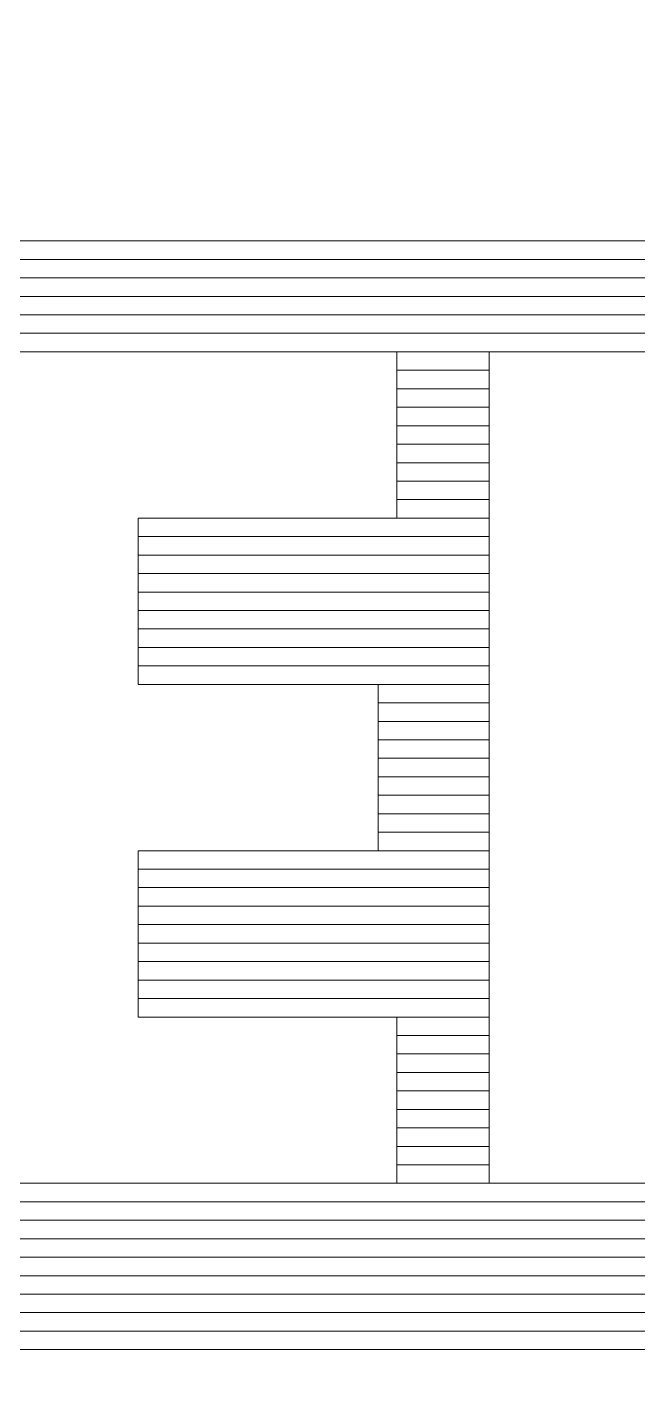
# Model space of a CAD drawing. Header units: millimetres. Extents: x -86 to 67, y -55 to 52.
# Drawn here: x 8.825 to 9.664, y -42.646 to -40.76 of the extents above; entities that cross this region are included whole.
import ezdxf

# ---------------------------------------------------------------- set-up
doc = ezdxf.new("R2010")
doc.units = ezdxf.units.MM
doc.header["$MEASUREMENT"] = 0
doc.layers.add('BG_OUTLINE', color=7, linetype='Continuous')
doc.layers.add('MA_PEN3', color=7, linetype='Continuous')

msp = doc.modelspace()

# ---------------------------------------------------------------- linework, layer by layer
at = {"layer": 'BG_OUTLINE', "color": 3, "lineweight": 9}
msp.add_open_spline([(-60.0926, 34.7331), (-60.0926, 34.7331), (63.7724, 34.7331), (63.7724, 34.7331), (63.7724, 34.7331), (64.585, 34.7336), (65.3646, 34.4113), (65.9396, 33.837), (65.9396, 33.837), (66.5146, 33.2627), (66.8379, 32.4797), (66.8384, 31.667), (66.8384, 31.667), (66.8384, 31.667), (66.8412, -52.28), (66.8412, -52.28), (66.8412, -52.28), (66.8412, -52.28), (66.8384, -52.1933), (66.8384, -52.1933), (66.8384, -52.1933), (66.8389, -53.006), (66.5166, -53.7856), (65.9424, -54.3606), (65.9424, -54.3606), (65.3681, -54.9356), (64.585, -55.2589), (63.7724, -55.2594), (63.7724, -55.2594), (63.7724, -55.2594), (-60.1869, -55.2594), (-60.1869, -55.2594), (-60.1869, -55.2594), (-60.1869, -55.2594), (-60.0853, -55.2518), (-60.0853, -55.2518), (-60.0853, -55.2518), (-60.8979, -55.2523), (-61.6775, -54.9299), (-62.2525, -54.3557), (-62.2525, -54.3557), (-62.8275, -53.7814), (-63.1508, -52.9984), (-63.1513, -52.1857), (-63.1513, -52.1857), (-63.1513, -52.1857), (-63.1587, 31.667), (-63.1587, 31.667), (-63.1587, 31.667), (-63.1592, 32.4797), (-62.8369, 33.2593), (-62.2626, 33.8343), (-62.2626, 33.8343), (-61.6883, 34.4093), (-60.9053, 34.7326), (-60.0926, 34.7331)], degree=3, knots=[0, 0, 0, 0, 0.071429, 0.071429, 0.071429, 0.071429, 0.142857, 0.142857, 0.142857, 0.142857, 0.214286, 0.214286, 0.214286, 0.214286, 0.285714, 0.285714, 0.285714, 0.285714, 0.357143, 0.357143, 0.357143, 0.357143, 0.428571, 0.428571, 0.428571, 0.428571, 0.5, 0.5, 0.5, 0.5, 0.571429, 0.571429, 0.571429, 0.571429, 0.642857, 0.642857, 0.642857, 0.642857, 0.714286, 0.714286, 0.714286, 0.714286, 0.785714, 0.785714, 0.785714, 0.785714, 0.857143, 0.857143, 0.857143, 0.857143, 0.928571, 0.928571, 0.928571, 0.928571, 1, 1, 1, 1], dxfattribs=at)
at = {"layer": 'MA_PEN3', "color": 5, "lineweight": 9}
for points in [[(6.1579, -41.0786), (6.1579, -41.0786), (6.1579, -41.0532), (6.1579, -41.0532), (6.1579, -41.0532), (6.1579, -41.0532), (11.2125, -41.0532), (11.2125, -41.0532), (11.2125, -41.0532), (11.2125, -41.0532), (11.2125, -41.0786), (11.2125, -41.0786), (11.2125, -41.0786), (11.2125, -41.0786), (6.1579, -41.0786), (6.1579, -41.0786)], [(6.1579, -41.104), (6.1579, -41.104), (6.1579, -41.0786), (6.1579, -41.0786), (6.1579, -41.0786), (6.1579, -41.0786), (11.2125, -41.0786), (11.2125, -41.0786), (11.2125, -41.0786), (11.2125, -41.0786), (11.2125, -41.104), (11.2125, -41.104), (11.2125, -41.104), (11.2125, -41.104), (6.1579, -41.104), (6.1579, -41.104)], [(6.1579, -41.1294), (6.1579, -41.1294), (6.1579, -41.104), (6.1579, -41.104), (6.1579, -41.104), (6.1579, -41.104), (11.2125, -41.104), (11.2125, -41.104), (11.2125, -41.104), (11.2125, -41.104), (11.2125, -41.1294), (11.2125, -41.1294), (11.2125, -41.1294), (11.2125, -41.1294), (6.1579, -41.1294), (6.1579, -41.1294)], [(6.1579, -41.1548), (6.1579, -41.1548), (6.1579, -41.1294), (6.1579, -41.1294), (6.1579, -41.1294), (6.1579, -41.1294), (11.2125, -41.1294), (11.2125, -41.1294), (11.2125, -41.1294), (11.2125, -41.1294), (11.2125, -41.1548), (11.2125, -41.1548), (11.2125, -41.1548), (11.2125, -41.1548), (6.1579, -41.1548), (6.1579, -41.1548)], [(6.1579, -41.1802), (6.1579, -41.1802), (6.1579, -41.1548), (6.1579, -41.1548), (6.1579, -41.1548), (6.1579, -41.1548), (11.2125, -41.1548), (11.2125, -41.1548), (11.2125, -41.1548), (11.2125, -41.1548), (11.2125, -41.1802), (11.2125, -41.1802), (11.2125, -41.1802), (11.2125, -41.1802), (6.1579, -41.1802), (6.1579, -41.1802)], [(6.1579, -41.2056), (6.1579, -41.2056), (6.1579, -41.1802), (6.1579, -41.1802), (6.1579, -41.1802), (6.1579, -41.1802), (11.2125, -41.1802), (11.2125, -41.1802), (11.2125, -41.1802), (11.2125, -41.1802), (11.2125, -41.2056), (11.2125, -41.2056), (11.2125, -41.2056), (11.2125, -41.2056), (6.1579, -41.2056), (6.1579, -41.2056)], [(9.3329, -41.231), (9.3329, -41.231), (9.3329, -41.2056), (9.3329, -41.2056), (9.3329, -41.2056), (9.3329, -41.2056), (9.4599, -41.2056), (9.4599, -41.2056), (9.4599, -41.2056), (9.4599, -41.2056), (9.4599, -41.231), (9.4599, -41.231), (9.4599, -41.231), (9.4599, -41.231), (9.3329, -41.231), (9.3329, -41.231)], [(9.3329, -41.2564), (9.3329, -41.2564), (9.3329, -41.231), (9.3329, -41.231), (9.3329, -41.231), (9.3329, -41.231), (9.4599, -41.231), (9.4599, -41.231), (9.4599, -41.231), (9.4599, -41.231), (9.4599, -41.2564), (9.4599, -41.2564), (9.4599, -41.2564), (9.4599, -41.2564), (9.3329, -41.2564), (9.3329, -41.2564)], [(9.3329, -41.2818), (9.3329, -41.2818), (9.3329, -41.2564), (9.3329, -41.2564), (9.3329, -41.2564), (9.3329, -41.2564), (9.4599, -41.2564), (9.4599, -41.2564), (9.4599, -41.2564), (9.4599, -41.2564), (9.4599, -41.2818), (9.4599, -41.2818), (9.4599, -41.2818), (9.4599, -41.2818), (9.3329, -41.2818), (9.3329, -41.2818)], [(9.3329, -41.3072), (9.3329, -41.3072), (9.3329, -41.2818), (9.3329, -41.2818), (9.3329, -41.2818), (9.3329, -41.2818), (9.4599, -41.2818), (9.4599, -41.2818), (9.4599, -41.2818), (9.4599, -41.2818), (9.4599, -41.3072), (9.4599, -41.3072), (9.4599, -41.3072), (9.4599, -41.3072), (9.3329, -41.3072), (9.3329, -41.3072)], [(9.3329, -41.3326), (9.3329, -41.3326), (9.3329, -41.3072), (9.3329, -41.3072), (9.3329, -41.3072), (9.3329, -41.3072), (9.4599, -41.3072), (9.4599, -41.3072), (9.4599, -41.3072), (9.4599, -41.3072), (9.4599, -41.3326), (9.4599, -41.3326), (9.4599, -41.3326), (9.4599, -41.3326), (9.3329, -41.3326), (9.3329, -41.3326)], [(9.3329, -41.358), (9.3329, -41.358), (9.3329, -41.3326), (9.3329, -41.3326), (9.3329, -41.3326), (9.3329, -41.3326), (9.4599, -41.3326), (9.4599, -41.3326), (9.4599, -41.3326), (9.4599, -41.3326), (9.4599, -41.358), (9.4599, -41.358), (9.4599, -41.358), (9.4599, -41.358), (9.3329, -41.358), (9.3329, -41.358)], [(9.3329, -41.3834), (9.3329, -41.3834), (9.3329, -41.358), (9.3329, -41.358), (9.3329, -41.358), (9.3329, -41.358), (9.4599, -41.358), (9.4599, -41.358), (9.4599, -41.358), (9.4599, -41.358), (9.4599, -41.3834), (9.4599, -41.3834), (9.4599, -41.3834), (9.4599, -41.3834), (9.3329, -41.3834), (9.3329, -41.3834)], [(9.3329, -41.4088), (9.3329, -41.4088), (9.3329, -41.3834), (9.3329, -41.3834), (9.3329, -41.3834), (9.3329, -41.3834), (9.4599, -41.3834), (9.4599, -41.3834), (9.4599, -41.3834), (9.4599, -41.3834), (9.4599, -41.4088), (9.4599, -41.4088), (9.4599, -41.4088), (9.4599, -41.4088), (9.3329, -41.4088), (9.3329, -41.4088)], [(9.3329, -41.4342), (9.3329, -41.4342), (9.3329, -41.4088), (9.3329, -41.4088), (9.3329, -41.4088), (9.3329, -41.4088), (9.4599, -41.4088), (9.4599, -41.4088), (9.4599, -41.4088), (9.4599, -41.4088), (9.4599, -41.4342), (9.4599, -41.4342), (9.4599, -41.4342), (9.4599, -41.4342), (9.3329, -41.4342), (9.3329, -41.4342)], [(8.9773, -41.4596), (8.9773, -41.4596), (8.9773, -41.4342), (8.9773, -41.4342), (8.9773, -41.4342), (8.9773, -41.4342), (9.4599, -41.4342), (9.4599, -41.4342), (9.4599, -41.4342), (9.4599, -41.4342), (9.4599, -41.4596), (9.4599, -41.4596), (9.4599, -41.4596), (9.4599, -41.4596), (8.9773, -41.4596), (8.9773, -41.4596)], [(8.9773, -41.485), (8.9773, -41.485), (8.9773, -41.4596), (8.9773, -41.4596), (8.9773, -41.4596), (8.9773, -41.4596), (9.4599, -41.4596), (9.4599, -41.4596), (9.4599, -41.4596), (9.4599, -41.4596), (9.4599, -41.485), (9.4599, -41.485), (9.4599, -41.485), (9.4599, -41.485), (8.9773, -41.485), (8.9773, -41.485)], [(8.9773, -41.5104), (8.9773, -41.5104), (8.9773, -41.485), (8.9773, -41.485), (8.9773, -41.485), (8.9773, -41.485), (9.4599, -41.485), (9.4599, -41.485), (9.4599, -41.485), (9.4599, -41.485), (9.4599, -41.5104), (9.4599, -41.5104), (9.4599, -41.5104), (9.4599, -41.5104), (8.9773, -41.5104), (8.9773, -41.5104)], [(8.9773, -41.5358), (8.9773, -41.5358), (8.9773, -41.5104), (8.9773, -41.5104), (8.9773, -41.5104), (8.9773, -41.5104), (9.4599, -41.5104), (9.4599, -41.5104), (9.4599, -41.5104), (9.4599, -41.5104), (9.4599, -41.5358), (9.4599, -41.5358), (9.4599, -41.5358), (9.4599, -41.5358), (8.9773, -41.5358), (8.9773, -41.5358)], [(8.9773, -41.5612), (8.9773, -41.5612), (8.9773, -41.5358), (8.9773, -41.5358), (8.9773, -41.5358), (8.9773, -41.5358), (9.4599, -41.5358), (9.4599, -41.5358), (9.4599, -41.5358), (9.4599, -41.5358), (9.4599, -41.5612), (9.4599, -41.5612), (9.4599, -41.5612), (9.4599, -41.5612), (8.9773, -41.5612), (8.9773, -41.5612)], [(8.9773, -41.5866), (8.9773, -41.5866), (8.9773, -41.5612), (8.9773, -41.5612), (8.9773, -41.5612), (8.9773, -41.5612), (9.4599, -41.5612), (9.4599, -41.5612), (9.4599, -41.5612), (9.4599, -41.5612), (9.4599, -41.5866), (9.4599, -41.5866), (9.4599, -41.5866), (9.4599, -41.5866), (8.9773, -41.5866), (8.9773, -41.5866)], [(8.9773, -41.612), (8.9773, -41.612), (8.9773, -41.5866), (8.9773, -41.5866), (8.9773, -41.5866), (8.9773, -41.5866), (9.4599, -41.5866), (9.4599, -41.5866), (9.4599, -41.5866), (9.4599, -41.5866), (9.4599, -41.612), (9.4599, -41.612), (9.4599, -41.612), (9.4599, -41.612), (8.9773, -41.612), (8.9773, -41.612)], [(8.9773, -41.6374), (8.9773, -41.6374), (8.9773, -41.612), (8.9773, -41.612), (8.9773, -41.612), (8.9773, -41.612), (9.4599, -41.612), (9.4599, -41.612), (9.4599, -41.612), (9.4599, -41.612), (9.4599, -41.6374), (9.4599, -41.6374), (9.4599, -41.6374), (9.4599, -41.6374), (8.9773, -41.6374), (8.9773, -41.6374)], [(8.9773, -41.6628), (8.9773, -41.6628), (8.9773, -41.6374), (8.9773, -41.6374), (8.9773, -41.6374), (8.9773, -41.6374), (9.4599, -41.6374), (9.4599, -41.6374), (9.4599, -41.6374), (9.4599, -41.6374), (9.4599, -41.6628), (9.4599, -41.6628), (9.4599, -41.6628), (9.4599, -41.6628), (8.9773, -41.6628), (8.9773, -41.6628)], [(9.3075, -41.6882), (9.3075, -41.6882), (9.3075, -41.6628), (9.3075, -41.6628), (9.3075, -41.6628), (9.3075, -41.6628), (9.4599, -41.6628), (9.4599, -41.6628), (9.4599, -41.6628), (9.4599, -41.6628), (9.4599, -41.6882), (9.4599, -41.6882), (9.4599, -41.6882), (9.4599, -41.6882), (9.3075, -41.6882), (9.3075, -41.6882)], [(9.3075, -41.7136), (9.3075, -41.7136), (9.3075, -41.6882), (9.3075, -41.6882), (9.3075, -41.6882), (9.3075, -41.6882), (9.4599, -41.6882), (9.4599, -41.6882), (9.4599, -41.6882), (9.4599, -41.6882), (9.4599, -41.7136), (9.4599, -41.7136), (9.4599, -41.7136), (9.4599, -41.7136), (9.3075, -41.7136), (9.3075, -41.7136)], [(9.3075, -41.739), (9.3075, -41.739), (9.3075, -41.7136), (9.3075, -41.7136), (9.3075, -41.7136), (9.3075, -41.7136), (9.4599, -41.7136), (9.4599, -41.7136), (9.4599, -41.7136), (9.4599, -41.7136), (9.4599, -41.739), (9.4599, -41.739), (9.4599, -41.739), (9.4599, -41.739), (9.3075, -41.739), (9.3075, -41.739)], [(9.3075, -41.7644), (9.3075, -41.7644), (9.3075, -41.739), (9.3075, -41.739), (9.3075, -41.739), (9.3075, -41.739), (9.4599, -41.739), (9.4599, -41.739), (9.4599, -41.739), (9.4599, -41.739), (9.4599, -41.7644), (9.4599, -41.7644), (9.4599, -41.7644), (9.4599, -41.7644), (9.3075, -41.7644), (9.3075, -41.7644)], [(9.3075, -41.7898), (9.3075, -41.7898), (9.3075, -41.7644), (9.3075, -41.7644), (9.3075, -41.7644), (9.3075, -41.7644), (9.4599, -41.7644), (9.4599, -41.7644), (9.4599, -41.7644), (9.4599, -41.7644), (9.4599, -41.7898), (9.4599, -41.7898), (9.4599, -41.7898), (9.4599, -41.7898), (9.3075, -41.7898), (9.3075, -41.7898)], [(9.3075, -41.8152), (9.3075, -41.8152), (9.3075, -41.7898), (9.3075, -41.7898), (9.3075, -41.7898), (9.3075, -41.7898), (9.4599, -41.7898), (9.4599, -41.7898), (9.4599, -41.7898), (9.4599, -41.7898), (9.4599, -41.8152), (9.4599, -41.8152), (9.4599, -41.8152), (9.4599, -41.8152), (9.3075, -41.8152), (9.3075, -41.8152)], [(9.3075, -41.8406), (9.3075, -41.8406), (9.3075, -41.8152), (9.3075, -41.8152), (9.3075, -41.8152), (9.3075, -41.8152), (9.4599, -41.8152), (9.4599, -41.8152), (9.4599, -41.8152), (9.4599, -41.8152), (9.4599, -41.8406), (9.4599, -41.8406), (9.4599, -41.8406), (9.4599, -41.8406), (9.3075, -41.8406), (9.3075, -41.8406)], [(9.3075, -41.866), (9.3075, -41.866), (9.3075, -41.8406), (9.3075, -41.8406), (9.3075, -41.8406), (9.3075, -41.8406), (9.4599, -41.8406), (9.4599, -41.8406), (9.4599, -41.8406), (9.4599, -41.8406), (9.4599, -41.866), (9.4599, -41.866), (9.4599, -41.866), (9.4599, -41.866), (9.3075, -41.866), (9.3075, -41.866)], [(9.3075, -41.8914), (9.3075, -41.8914), (9.3075, -41.866), (9.3075, -41.866), (9.3075, -41.866), (9.3075, -41.866), (9.4599, -41.866), (9.4599, -41.866), (9.4599, -41.866), (9.4599, -41.866), (9.4599, -41.8914), (9.4599, -41.8914), (9.4599, -41.8914), (9.4599, -41.8914), (9.3075, -41.8914), (9.3075, -41.8914)], [(8.9773, -41.9168), (8.9773, -41.9168), (8.9773, -41.8914), (8.9773, -41.8914), (8.9773, -41.8914), (8.9773, -41.8914), (9.4599, -41.8914), (9.4599, -41.8914), (9.4599, -41.8914), (9.4599, -41.8914), (9.4599, -41.9168), (9.4599, -41.9168), (9.4599, -41.9168), (9.4599, -41.9168), (8.9773, -41.9168), (8.9773, -41.9168)], [(8.9773, -41.9422), (8.9773, -41.9422), (8.9773, -41.9168), (8.9773, -41.9168), (8.9773, -41.9168), (8.9773, -41.9168), (9.4599, -41.9168), (9.4599, -41.9168), (9.4599, -41.9168), (9.4599, -41.9168), (9.4599, -41.9422), (9.4599, -41.9422), (9.4599, -41.9422), (9.4599, -41.9422), (8.9773, -41.9422), (8.9773, -41.9422)], [(8.9773, -41.9676), (8.9773, -41.9676), (8.9773, -41.9422), (8.9773, -41.9422), (8.9773, -41.9422), (8.9773, -41.9422), (9.4599, -41.9422), (9.4599, -41.9422), (9.4599, -41.9422), (9.4599, -41.9422), (9.4599, -41.9676), (9.4599, -41.9676), (9.4599, -41.9676), (9.4599, -41.9676), (8.9773, -41.9676), (8.9773, -41.9676)], [(8.9773, -41.993), (8.9773, -41.993), (8.9773, -41.9676), (8.9773, -41.9676), (8.9773, -41.9676), (8.9773, -41.9676), (9.4599, -41.9676), (9.4599, -41.9676), (9.4599, -41.9676), (9.4599, -41.9676), (9.4599, -41.993), (9.4599, -41.993), (9.4599, -41.993), (9.4599, -41.993), (8.9773, -41.993), (8.9773, -41.993)], [(8.9773, -42.0184), (8.9773, -42.0184), (8.9773, -41.993), (8.9773, -41.993), (8.9773, -41.993), (8.9773, -41.993), (9.4599, -41.993), (9.4599, -41.993), (9.4599, -41.993), (9.4599, -41.993), (9.4599, -42.0184), (9.4599, -42.0184), (9.4599, -42.0184), (9.4599, -42.0184), (8.9773, -42.0184), (8.9773, -42.0184)], [(8.9773, -42.0438), (8.9773, -42.0438), (8.9773, -42.0184), (8.9773, -42.0184), (8.9773, -42.0184), (8.9773, -42.0184), (9.4599, -42.0184), (9.4599, -42.0184), (9.4599, -42.0184), (9.4599, -42.0184), (9.4599, -42.0438), (9.4599, -42.0438), (9.4599, -42.0438), (9.4599, -42.0438), (8.9773, -42.0438), (8.9773, -42.0438)], [(8.9773, -42.0692), (8.9773, -42.0692), (8.9773, -42.0438), (8.9773, -42.0438), (8.9773, -42.0438), (8.9773, -42.0438), (9.4599, -42.0438), (9.4599, -42.0438), (9.4599, -42.0438), (9.4599, -42.0438), (9.4599, -42.0692), (9.4599, -42.0692), (9.4599, -42.0692), (9.4599, -42.0692), (8.9773, -42.0692), (8.9773, -42.0692)], [(8.9773, -42.0946), (8.9773, -42.0946), (8.9773, -42.0692), (8.9773, -42.0692), (8.9773, -42.0692), (8.9773, -42.0692), (9.4599, -42.0692), (9.4599, -42.0692), (9.4599, -42.0692), (9.4599, -42.0692), (9.4599, -42.0946), (9.4599, -42.0946), (9.4599, -42.0946), (9.4599, -42.0946), (8.9773, -42.0946), (8.9773, -42.0946)], [(8.9773, -42.12), (8.9773, -42.12), (8.9773, -42.0946), (8.9773, -42.0946), (8.9773, -42.0946), (8.9773, -42.0946), (9.4599, -42.0946), (9.4599, -42.0946), (9.4599, -42.0946), (9.4599, -42.0946), (9.4599, -42.12), (9.4599, -42.12), (9.4599, -42.12), (9.4599, -42.12), (8.9773, -42.12), (8.9773, -42.12)], [(9.3329, -42.1454), (9.3329, -42.1454), (9.3329, -42.12), (9.3329, -42.12), (9.3329, -42.12), (9.3329, -42.12), (9.4599, -42.12), (9.4599, -42.12), (9.4599, -42.12), (9.4599, -42.12), (9.4599, -42.1454), (9.4599, -42.1454), (9.4599, -42.1454), (9.4599, -42.1454), (9.3329, -42.1454), (9.3329, -42.1454)], [(9.3329, -42.1708), (9.3329, -42.1708), (9.3329, -42.1454), (9.3329, -42.1454), (9.3329, -42.1454), (9.3329, -42.1454), (9.4599, -42.1454), (9.4599, -42.1454), (9.4599, -42.1454), (9.4599, -42.1454), (9.4599, -42.1708), (9.4599, -42.1708), (9.4599, -42.1708), (9.4599, -42.1708), (9.3329, -42.1708), (9.3329, -42.1708)], [(9.3329, -42.1962), (9.3329, -42.1962), (9.3329, -42.1708), (9.3329, -42.1708), (9.3329, -42.1708), (9.3329, -42.1708), (9.4599, -42.1708), (9.4599, -42.1708), (9.4599, -42.1708), (9.4599, -42.1708), (9.4599, -42.1962), (9.4599, -42.1962), (9.4599, -42.1962), (9.4599, -42.1962), (9.3329, -42.1962), (9.3329, -42.1962)], [(9.3329, -42.2216), (9.3329, -42.2216), (9.3329, -42.1962), (9.3329, -42.1962), (9.3329, -42.1962), (9.3329, -42.1962), (9.4599, -42.1962), (9.4599, -42.1962), (9.4599, -42.1962), (9.4599, -42.1962), (9.4599, -42.2216), (9.4599, -42.2216), (9.4599, -42.2216), (9.4599, -42.2216), (9.3329, -42.2216), (9.3329, -42.2216)], [(9.3329, -42.247), (9.3329, -42.247), (9.3329, -42.2216), (9.3329, -42.2216), (9.3329, -42.2216), (9.3329, -42.2216), (9.4599, -42.2216), (9.4599, -42.2216), (9.4599, -42.2216), (9.4599, -42.2216), (9.4599, -42.247), (9.4599, -42.247), (9.4599, -42.247), (9.4599, -42.247), (9.3329, -42.247), (9.3329, -42.247)], [(9.3329, -42.2724), (9.3329, -42.2724), (9.3329, -42.247), (9.3329, -42.247), (9.3329, -42.247), (9.3329, -42.247), (9.4599, -42.247), (9.4599, -42.247), (9.4599, -42.247), (9.4599, -42.247), (9.4599, -42.2724), (9.4599, -42.2724), (9.4599, -42.2724), (9.4599, -42.2724), (9.3329, -42.2724), (9.3329, -42.2724)], [(9.3329, -42.2978), (9.3329, -42.2978), (9.3329, -42.2724), (9.3329, -42.2724), (9.3329, -42.2724), (9.3329, -42.2724), (9.4599, -42.2724), (9.4599, -42.2724), (9.4599, -42.2724), (9.4599, -42.2724), (9.4599, -42.2978), (9.4599, -42.2978), (9.4599, -42.2978), (9.4599, -42.2978), (9.3329, -42.2978), (9.3329, -42.2978)], [(9.3329, -42.3232), (9.3329, -42.3232), (9.3329, -42.2978), (9.3329, -42.2978), (9.3329, -42.2978), (9.3329, -42.2978), (9.4599, -42.2978), (9.4599, -42.2978), (9.4599, -42.2978), (9.4599, -42.2978), (9.4599, -42.3232), (9.4599, -42.3232), (9.4599, -42.3232), (9.4599, -42.3232), (9.3329, -42.3232), (9.3329, -42.3232)], [(9.3329, -42.3486), (9.3329, -42.3486), (9.3329, -42.3232), (9.3329, -42.3232), (9.3329, -42.3232), (9.3329, -42.3232), (9.4599, -42.3232), (9.4599, -42.3232), (9.4599, -42.3232), (9.4599, -42.3232), (9.4599, -42.3486), (9.4599, -42.3486), (9.4599, -42.3486), (9.4599, -42.3486), (9.3329, -42.3486), (9.3329, -42.3486)], [(6.1579, -42.374), (6.1579, -42.374), (6.1579, -42.3486), (6.1579, -42.3486), (6.1579, -42.3486), (6.1579, -42.3486), (11.2125, -42.3486), (11.2125, -42.3486), (11.2125, -42.3486), (11.2125, -42.3486), (11.2125, -42.374), (11.2125, -42.374), (11.2125, -42.374), (11.2125, -42.374), (6.1579, -42.374), (6.1579, -42.374)], [(6.1579, -42.3994), (6.1579, -42.3994), (6.1579, -42.374), (6.1579, -42.374), (6.1579, -42.374), (6.1579, -42.374), (11.2125, -42.374), (11.2125, -42.374), (11.2125, -42.374), (11.2125, -42.374), (11.2125, -42.3994), (11.2125, -42.3994), (11.2125, -42.3994), (11.2125, -42.3994), (6.1579, -42.3994), (6.1579, -42.3994)], [(6.1579, -42.4248), (6.1579, -42.4248), (6.1579, -42.3994), (6.1579, -42.3994), (6.1579, -42.3994), (6.1579, -42.3994), (11.2125, -42.3994), (11.2125, -42.3994), (11.2125, -42.3994), (11.2125, -42.3994), (11.2125, -42.4248), (11.2125, -42.4248), (11.2125, -42.4248), (11.2125, -42.4248), (6.1579, -42.4248), (6.1579, -42.4248)], [(6.1579, -42.4502), (6.1579, -42.4502), (6.1579, -42.4248), (6.1579, -42.4248), (6.1579, -42.4248), (6.1579, -42.4248), (11.2125, -42.4248), (11.2125, -42.4248), (11.2125, -42.4248), (11.2125, -42.4248), (11.2125, -42.4502), (11.2125, -42.4502), (11.2125, -42.4502), (11.2125, -42.4502), (6.1579, -42.4502), (6.1579, -42.4502)], [(6.1579, -42.4756), (6.1579, -42.4756), (6.1579, -42.4502), (6.1579, -42.4502), (6.1579, -42.4502), (6.1579, -42.4502), (11.2125, -42.4502), (11.2125, -42.4502), (11.2125, -42.4502), (11.2125, -42.4502), (11.2125, -42.4756), (11.2125, -42.4756), (11.2125, -42.4756), (11.2125, -42.4756), (6.1579, -42.4756), (6.1579, -42.4756)], [(6.1579, -42.501), (6.1579, -42.501), (6.1579, -42.4756), (6.1579, -42.4756), (6.1579, -42.4756), (6.1579, -42.4756), (11.2125, -42.4756), (11.2125, -42.4756), (11.2125, -42.4756), (11.2125, -42.4756), (11.2125, -42.501), (11.2125, -42.501), (11.2125, -42.501), (11.2125, -42.501), (6.1579, -42.501), (6.1579, -42.501)], [(6.1579, -42.5264), (6.1579, -42.5264), (6.1579, -42.501), (6.1579, -42.501), (6.1579, -42.501), (6.1579, -42.501), (11.2125, -42.501), (11.2125, -42.501), (11.2125, -42.501), (11.2125, -42.501), (11.2125, -42.5264), (11.2125, -42.5264), (11.2125, -42.5264), (11.2125, -42.5264), (6.1579, -42.5264), (6.1579, -42.5264)], [(6.1579, -42.5518), (6.1579, -42.5518), (6.1579, -42.5264), (6.1579, -42.5264), (6.1579, -42.5264), (6.1579, -42.5264), (11.2125, -42.5264), (11.2125, -42.5264), (11.2125, -42.5264), (11.2125, -42.5264), (11.2125, -42.5518), (11.2125, -42.5518), (11.2125, -42.5518), (11.2125, -42.5518), (6.1579, -42.5518), (6.1579, -42.5518)], [(6.1579, -42.5772), (6.1579, -42.5772), (6.1579, -42.5518), (6.1579, -42.5518), (6.1579, -42.5518), (6.1579, -42.5518), (11.2125, -42.5518), (11.2125, -42.5518), (11.2125, -42.5518), (11.2125, -42.5518), (11.2125, -42.5772), (11.2125, -42.5772), (11.2125, -42.5772), (11.2125, -42.5772), (6.1579, -42.5772), (6.1579, -42.5772)]]:
    msp.add_open_spline(points, degree=3, knots=[0, 0, 0, 0, 0.25, 0.25, 0.25, 0.25, 0.5, 0.5, 0.5, 0.5, 0.75, 0.75, 0.75, 0.75, 1, 1, 1, 1], dxfattribs=at)

doc.saveas('drawing.dxf')
